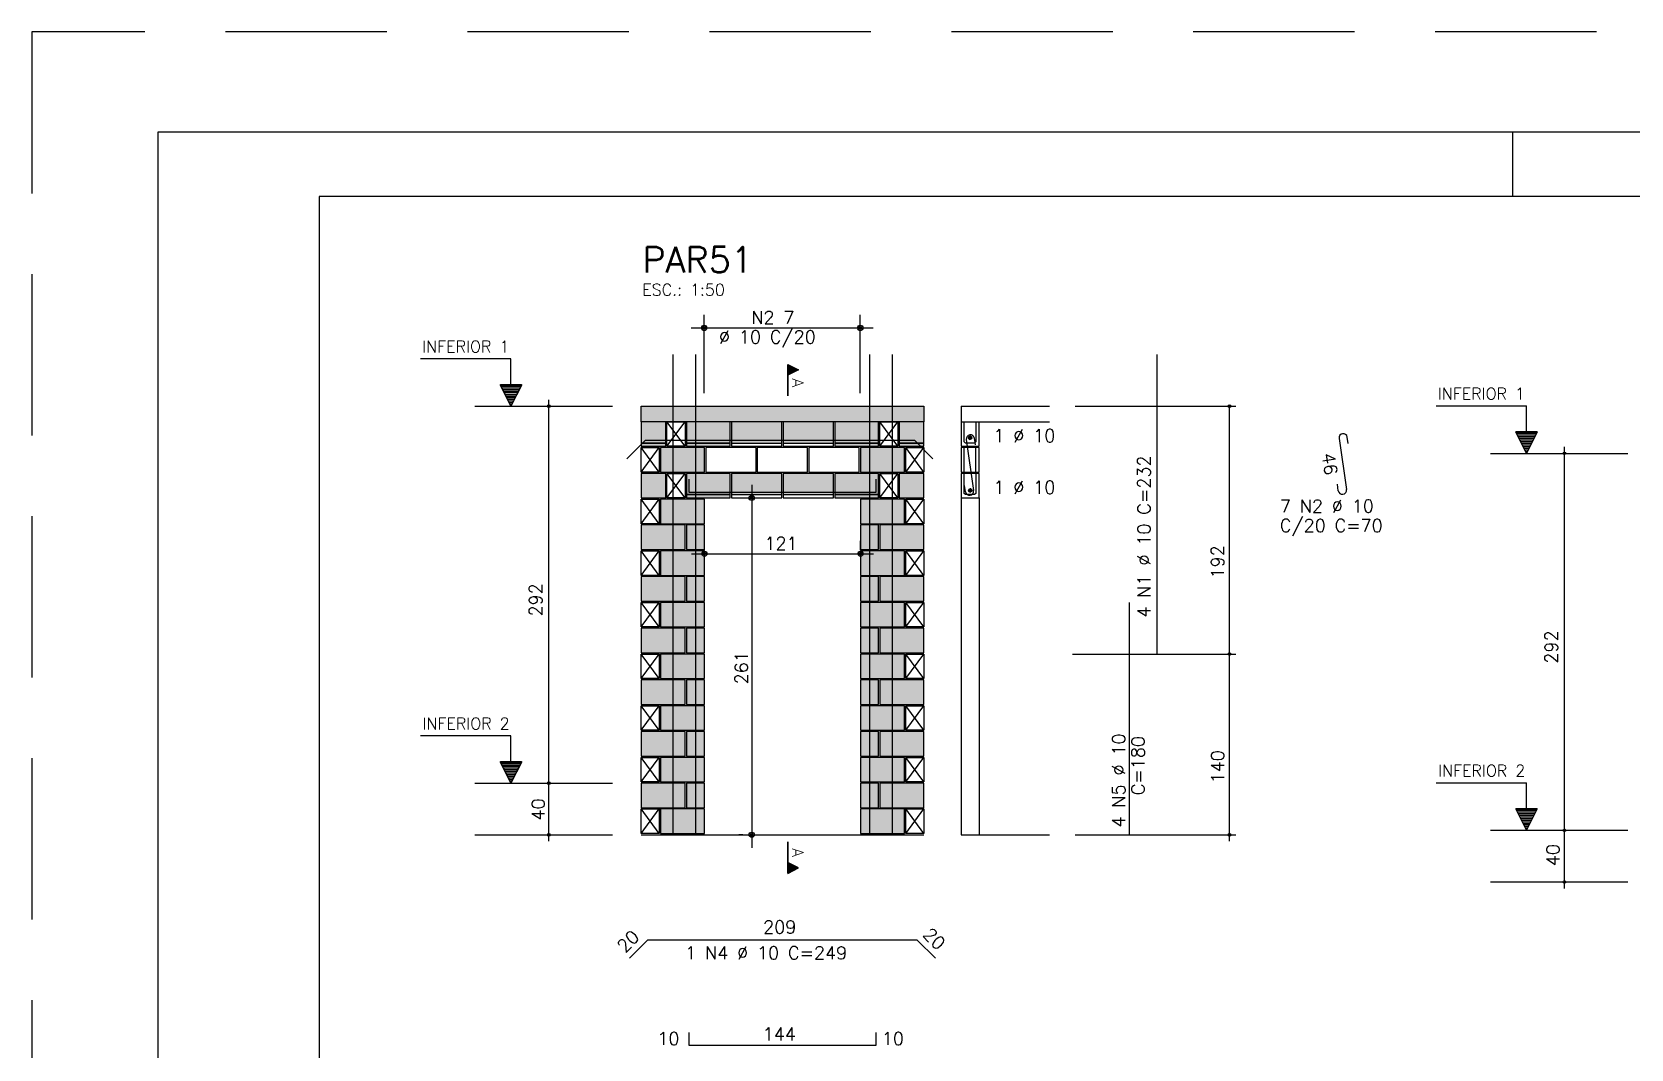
# Model space of a CAD drawing. Extents: x -1.9 to 86, y -1.6 to 60.9.
# Drawn here: x -1.95 to 22.83, y 45.19 to 60.95 of the extents above; entities that cross this region are included whole.
import ezdxf

# ---------------------------------------------------------------- set-up
doc = ezdxf.new("R2010")
doc.units = 0
doc.header["$MEASUREMENT"] = 0
doc.linetypes.add('HIDDEN', pattern=[0.375, 0.25, -0.125])
doc.layers.get('0').update_dxf_attribs({"linetype": 'CONTINUOUS'})
doc.layers.get('Defpoints').update_dxf_attribs({"linetype": 'CONTINUOUS'})
for name, color, linetype in [('ARQ_FOLHA', 7, 'CONTINUOUS'), ('PENA_01', 1, 'CONTINUOUS'), ('PENA_02', 2, 'CONTINUOUS'), ('PENA_03', 3, 'CONTINUOUS'), ('PENA_05', 5, 'CONTINUOUS'), ('PENA_06', 6, 'CONTINUOUS'), ('PENA_09', 254, 'CONTINUOUS'), ('PENA_11', 252, 'CONTINUOUS'), ('PENA_21', 100, 'CONTINUOUS'), ('PENA_23', 50, 'CONTINUOUS'), ('PENA_28', 135, 'CONTINUOUS')]:
    doc.layers.add(name, color=color, linetype=linetype)
doc.styles.get("Standard").update_dxf_attribs({"font": 'ROMANS.SHX'})

# ---------------------------------------------------------------- blocks, each defined once
blk = doc.blocks.new('FOLHA A1 - 841 X 594')
at = {"layer": 'ARQ_FOLHA', "color": 1}
blk.add_line((-631, 584), (-631, 594), dxfattribs=at)
for points in [[(-841, 0), (0, 0), (0, 594), (-841, 594)], [(-816, 10), (-10, 10), (-10, 584), (-816, 584)]]:
    blk.add_lwpolyline(points, close=True, dxfattribs=at)
at = {"layer": 'Defpoints', "color": 8, "linetype": 'HIDDEN', "ltscale": 100}
blk.add_lwpolyline([(-860.5, 609.5), (-860.5, -15.5), (19.5, -15.5), (19.5, 609.5)], close=True, dxfattribs=at)
blk = doc.blocks.new('*U24')
blk.add_blockref('FOLHA A1 - 841 X 594', (0, 0))

msp = doc.modelspace()

# ---------------------------------------------------------------- linework, layer by layer
at = {"layer": 'PENA_01', "linetype": 'Continuous'}
for p, q in [((8.468, 55.352), (8.468, 56.566)), ((10.888, 55.352), (10.888, 56.566)), ((8.268, 56.366), (11.088, 56.366)), ((4.914, 55.152), (7.045, 55.152)), ((7.492, 54.582), (7.872, 54.582)), ((8.192, 54.582), (8.872, 54.582)), ((8.892, 54.582), (9.672, 54.582)), ((9.692, 54.582), (10.472, 54.582)), ((10.492, 54.582), (11.172, 54.582)), ((11.492, 54.582), (11.872, 54.582)), ((20.655, 54.422), (22.786, 54.422)), ((8.192, 53.782), (8.872, 53.782)), ((8.892, 53.782), (9.672, 53.782)), ((9.205, 53.932), (9.205, 48.312)), ((9.692, 53.782), (10.472, 53.782)), ((10.492, 53.782), (11.172, 53.782)), ((9.092, 53.732), (9.405, 53.732)), ((8.472, 52.922), (8.472, 53.067)), ((10.892, 52.922), (10.892, 53.067)), ((8.272, 52.867), (11.092, 52.867)), ((4.914, 49.312), (7.045, 49.312)), ((20.655, 48.582), (22.786, 48.582)), ((4.914, 48.512), (7.045, 48.512)), ((9.066, 48.512), (9.005, 48.512)), ((20.655, 47.782), (22.786, 47.782))]:
    msp.add_line(p, q, dxfattribs=at)
at = {"layer": 'PENA_02', "linetype": 'Continuous'}
for p, q in [((7.892, 54.532), (7.892, 54.912)), ((7.892, 54.912), (8.172, 54.912)), ((8.172, 54.912), (8.172, 54.532)), ((11.192, 54.532), (11.192, 54.912)), ((11.192, 54.912), (11.472, 54.912)), ((11.472, 54.912), (11.472, 54.532)), ((8.172, 54.532), (7.892, 54.532)), ((11.472, 54.532), (11.192, 54.532)), ((7.492, 54.132), (7.492, 54.512)), ((7.492, 54.512), (7.772, 54.512)), ((7.772, 54.512), (7.772, 54.132)), ((11.592, 54.132), (11.592, 54.512)), ((11.592, 54.512), (11.872, 54.512)), ((11.872, 54.512), (11.872, 54.132)), ((7.772, 54.132), (7.492, 54.132)), ((7.892, 53.732), (7.892, 54.112)), ((7.892, 54.112), (8.172, 54.112)), ((8.172, 54.112), (8.172, 53.732)), ((11.192, 53.732), (11.192, 54.112)), ((11.192, 54.112), (11.472, 54.112)), ((11.472, 54.112), (11.472, 53.732)), ((11.872, 54.132), (11.592, 54.132)), ((7.492, 53.332), (7.492, 53.712)), ((7.492, 53.712), (7.772, 53.712)), ((7.772, 53.712), (7.772, 53.332)), ((8.172, 53.732), (7.892, 53.732)), ((11.472, 53.732), (11.192, 53.732)), ((11.592, 53.332), (11.592, 53.712)), ((11.592, 53.712), (11.872, 53.712)), ((11.872, 53.712), (11.872, 53.332)), ((7.772, 53.332), (7.492, 53.332)), ((11.872, 53.332), (11.592, 53.332)), ((7.492, 52.532), (7.492, 52.912)), ((7.492, 52.912), (7.772, 52.912)), ((7.772, 52.912), (7.772, 52.532)), ((11.592, 52.532), (11.592, 52.912)), ((11.592, 52.912), (11.872, 52.912)), ((11.872, 52.912), (11.872, 52.532)), ((7.772, 52.532), (7.492, 52.532)), ((11.872, 52.532), (11.592, 52.532)), ((7.492, 51.732), (7.492, 52.112)), ((7.492, 52.112), (7.772, 52.112)), ((7.772, 52.112), (7.772, 51.732)), ((11.592, 51.732), (11.592, 52.112)), ((11.592, 52.112), (11.872, 52.112)), ((11.872, 52.112), (11.872, 51.732)), ((7.772, 51.732), (7.492, 51.732)), ((11.872, 51.732), (11.592, 51.732)), ((7.492, 50.932), (7.492, 51.312)), ((7.492, 51.312), (7.772, 51.312)), ((7.772, 51.312), (7.772, 50.932)), ((11.592, 50.932), (11.592, 51.312)), ((11.592, 51.312), (11.872, 51.312)), ((11.872, 51.312), (11.872, 50.932)), ((7.772, 50.932), (7.492, 50.932)), ((11.872, 50.932), (11.592, 50.932)), ((7.492, 50.132), (7.492, 50.512)), ((7.492, 50.512), (7.772, 50.512)), ((7.772, 50.512), (7.772, 50.132)), ((11.592, 50.132), (11.592, 50.512)), ((11.592, 50.512), (11.872, 50.512)), ((11.872, 50.512), (11.872, 50.132)), ((7.772, 50.132), (7.492, 50.132)), ((11.872, 50.132), (11.592, 50.132)), ((7.492, 49.332), (7.492, 49.712)), ((7.492, 49.712), (7.772, 49.712)), ((7.772, 49.712), (7.772, 49.332)), ((11.592, 49.332), (11.592, 49.712)), ((11.592, 49.712), (11.872, 49.712)), ((11.872, 49.712), (11.872, 49.332)), ((7.772, 49.332), (7.492, 49.332)), ((11.872, 49.332), (11.592, 49.332)), ((7.492, 48.532), (7.492, 48.912)), ((7.492, 48.912), (7.772, 48.912)), ((7.772, 48.912), (7.772, 48.532)), ((11.592, 48.532), (11.592, 48.912)), ((11.592, 48.912), (11.872, 48.912)), ((11.872, 48.912), (11.872, 48.532)), ((7.772, 48.532), (7.492, 48.532)), ((7.492, 48.512), (11.872, 48.512)), ((11.872, 48.532), (11.592, 48.532))]:
    msp.add_line(p, q, dxfattribs=at)
for points in [[(7.492, 54.912), (7.492, 55.152), (11.872, 55.152), (11.872, 54.912), (7.492, 54.912)], [(7.492, 54.532), (7.872, 54.532), (7.872, 54.912), (7.492, 54.912), (7.492, 54.532)], [(8.192, 54.532), (8.872, 54.532), (8.872, 54.912), (8.192, 54.912), (8.192, 54.532)], [(8.892, 54.532), (9.672, 54.532), (9.672, 54.912), (8.892, 54.912), (8.892, 54.532)], [(9.692, 54.532), (10.472, 54.532), (10.472, 54.912), (9.692, 54.912), (9.692, 54.532)], [(10.492, 54.532), (11.172, 54.532), (11.172, 54.912), (10.492, 54.912), (10.492, 54.532)], [(11.492, 54.532), (11.872, 54.532), (11.872, 54.912), (11.492, 54.912), (11.492, 54.532)], [(7.792, 54.132), (8.472, 54.132), (8.472, 54.512), (7.792, 54.512), (7.792, 54.132)], [(8.492, 54.132), (9.272, 54.132), (9.272, 54.512), (8.492, 54.512), (8.492, 54.132)], [(9.292, 54.132), (10.072, 54.132), (10.072, 54.512), (9.292, 54.512), (9.292, 54.132)], [(9.292, 54.132), (10.072, 54.132), (10.072, 54.512), (9.292, 54.512), (9.292, 54.132)], [(10.092, 54.132), (10.872, 54.132), (10.872, 54.512), (10.092, 54.512), (10.092, 54.132)], [(10.892, 54.132), (11.572, 54.132), (11.572, 54.512), (10.892, 54.512), (10.892, 54.132)], [(7.492, 53.732), (7.872, 53.732), (7.872, 54.112), (7.492, 54.112), (7.492, 53.732)], [(8.192, 53.732), (8.872, 53.732), (8.872, 54.112), (8.192, 54.112), (8.192, 53.732)], [(8.892, 53.732), (9.672, 53.732), (9.672, 54.112), (8.892, 54.112), (8.892, 53.732)], [(9.692, 53.732), (10.472, 53.732), (10.472, 54.112), (9.692, 54.112), (9.692, 53.732)], [(10.492, 53.732), (11.172, 53.732), (11.172, 54.112), (10.492, 54.112), (10.492, 53.732)], [(11.492, 53.732), (11.872, 53.732), (11.872, 54.112), (11.492, 54.112), (11.492, 53.732)], [(7.792, 53.332), (8.472, 53.332), (8.472, 53.712), (7.792, 53.712), (7.792, 53.332)], [(10.892, 53.332), (11.572, 53.332), (11.572, 53.712), (10.892, 53.712), (10.892, 53.332)], [(7.492, 52.932), (8.172, 52.932), (8.172, 53.312), (7.492, 53.312), (7.492, 52.932)], [(8.192, 52.932), (8.472, 52.932), (8.472, 53.312), (8.192, 53.312), (8.192, 52.932)], [(10.892, 52.932), (11.172, 52.932), (11.172, 53.312), (10.892, 53.312), (10.892, 52.932)], [(11.192, 52.932), (11.872, 52.932), (11.872, 53.312), (11.192, 53.312), (11.192, 52.932)], [(7.792, 52.532), (8.472, 52.532), (8.472, 52.912), (7.792, 52.912), (7.792, 52.532)], [(10.892, 52.532), (11.572, 52.532), (11.572, 52.912), (10.892, 52.912), (10.892, 52.532)], [(7.492, 52.132), (8.172, 52.132), (8.172, 52.512), (7.492, 52.512), (7.492, 52.132)], [(8.192, 52.132), (8.472, 52.132), (8.472, 52.512), (8.192, 52.512), (8.192, 52.132)], [(10.892, 52.132), (11.172, 52.132), (11.172, 52.512), (10.892, 52.512), (10.892, 52.132)], [(11.192, 52.132), (11.872, 52.132), (11.872, 52.512), (11.192, 52.512), (11.192, 52.132)], [(7.792, 51.732), (8.472, 51.732), (8.472, 52.112), (7.792, 52.112), (7.792, 51.732)], [(10.892, 51.732), (11.572, 51.732), (11.572, 52.112), (10.892, 52.112), (10.892, 51.732)], [(7.492, 51.332), (8.172, 51.332), (8.172, 51.712), (7.492, 51.712), (7.492, 51.332)], [(8.192, 51.332), (8.472, 51.332), (8.472, 51.712), (8.192, 51.712), (8.192, 51.332)], [(10.892, 51.332), (11.172, 51.332), (11.172, 51.712), (10.892, 51.712), (10.892, 51.332)], [(11.192, 51.332), (11.872, 51.332), (11.872, 51.712), (11.192, 51.712), (11.192, 51.332)], [(7.792, 50.932), (8.472, 50.932), (8.472, 51.312), (7.792, 51.312), (7.792, 50.932)], [(10.892, 50.932), (11.572, 50.932), (11.572, 51.312), (10.892, 51.312), (10.892, 50.932)], [(7.492, 50.532), (8.172, 50.532), (8.172, 50.912), (7.492, 50.912), (7.492, 50.532)], [(8.192, 50.532), (8.472, 50.532), (8.472, 50.912), (8.192, 50.912), (8.192, 50.532)], [(10.892, 50.532), (11.172, 50.532), (11.172, 50.912), (10.892, 50.912), (10.892, 50.532)], [(11.192, 50.532), (11.872, 50.532), (11.872, 50.912), (11.192, 50.912), (11.192, 50.532)], [(7.792, 50.132), (8.472, 50.132), (8.472, 50.512), (7.792, 50.512), (7.792, 50.132)], [(10.892, 50.132), (11.572, 50.132), (11.572, 50.512), (10.892, 50.512), (10.892, 50.132)], [(7.492, 49.732), (8.172, 49.732), (8.172, 50.112), (7.492, 50.112), (7.492, 49.732)], [(8.192, 49.732), (8.472, 49.732), (8.472, 50.112), (8.192, 50.112), (8.192, 49.732)], [(10.892, 49.732), (11.172, 49.732), (11.172, 50.112), (10.892, 50.112), (10.892, 49.732)], [(11.192, 49.732), (11.872, 49.732), (11.872, 50.112), (11.192, 50.112), (11.192, 49.732)], [(7.792, 49.332), (8.472, 49.332), (8.472, 49.712), (7.792, 49.712), (7.792, 49.332)], [(10.892, 49.332), (11.572, 49.332), (11.572, 49.712), (10.892, 49.712), (10.892, 49.332)], [(7.492, 48.932), (8.172, 48.932), (8.172, 49.312), (7.492, 49.312), (7.492, 48.932)], [(8.192, 48.932), (8.472, 48.932), (8.472, 49.312), (8.192, 49.312), (8.192, 48.932)], [(10.892, 48.932), (11.172, 48.932), (11.172, 49.312), (10.892, 49.312), (10.892, 48.932)], [(11.192, 48.932), (11.872, 48.932), (11.872, 49.312), (11.192, 49.312), (11.192, 48.932)], [(7.792, 48.532), (8.472, 48.532), (8.472, 48.912), (7.792, 48.912), (7.792, 48.532)], [(10.892, 48.532), (11.572, 48.532), (11.572, 48.912), (10.892, 48.912), (10.892, 48.532)]]:
    msp.add_lwpolyline(points, dxfattribs=at)
for centre, radius in [((8.468, 56.366), 0.0416), ((8.468, 56.366), 0.0208), ((10.888, 56.366), 0.0416), ((10.888, 56.366), 0.0208), ((6.06, 55.152), 0.02), ((6.06, 55.152), 0.01), ((16.61, 55.152), 0.02), ((16.61, 55.152), 0.01), ((21.801, 54.422), 0.02), ((21.801, 54.422), 0.01), ((9.205, 53.732), 0.04), ((9.205, 53.732), 0.02), ((8.472, 52.867), 0.04), ((8.472, 52.867), 0.02), ((10.892, 52.867), 0.04), ((10.892, 52.867), 0.02), ((16.61, 51.312), 0.02), ((16.61, 51.312), 0.01), ((6.06, 49.312), 0.02), ((6.06, 49.312), 0.01), ((21.801, 48.582), 0.02), ((21.801, 48.582), 0.01), ((6.06, 48.512), 0.02), ((6.06, 48.512), 0.01), ((9.205, 48.512), 0.04), ((9.205, 48.512), 0.02), ((16.61, 48.512), 0.02), ((16.61, 48.512), 0.01), ((21.801, 47.782), 0.02), ((21.801, 47.782), 0.01)]:
    msp.add_circle(centre, radius, dxfattribs=at)
at = {"layer": 'PENA_03', "linetype": 'Continuous'}
for p, q in [((5.473, 55.884), (4.073, 55.884)), ((5.473, 55.484), (5.473, 55.884)), ((5.474, 55.484), (5.474, 55.886)), ((9.763, 55.314), (9.763, 55.8)), ((9.763, 55.8), (9.928, 55.717)), ((9.763, 55.799), (9.763, 55.635)), ((9.763, 55.799), (9.927, 55.717)), ((9.775, 55.794), (9.775, 55.64)), ((9.788, 55.787), (9.788, 55.647)), ((9.801, 55.781), (9.801, 55.653)), ((9.814, 55.774), (9.814, 55.66)), ((9.826, 55.768), (9.826, 55.666)), ((9.927, 55.717), (9.763, 55.635)), ((9.928, 55.717), (9.763, 55.634)), ((9.763, 55.634), (9.763, 55.314)), ((9.839, 55.762), (9.839, 55.672)), ((9.852, 55.755), (9.852, 55.679)), ((9.865, 55.749), (9.865, 55.685)), ((9.877, 55.743), (9.877, 55.692)), ((9.89, 55.736), (9.89, 55.698)), ((9.903, 55.73), (9.903, 55.704)), ((9.916, 55.723), (9.916, 55.711)), ((5.474, 55.152), (5.308, 55.484)), ((5.308, 55.484), (5.473, 55.484)), ((5.474, 55.155), (5.31, 55.483)), ((5.637, 55.483), (5.31, 55.483)), ((5.627, 55.459), (5.321, 55.459)), ((5.614, 55.433), (5.333, 55.433)), ((5.601, 55.408), (5.346, 55.408)), ((5.589, 55.382), (5.359, 55.382)), ((5.576, 55.357), (5.372, 55.357)), ((5.563, 55.331), (5.384, 55.331)), ((5.55, 55.305), (5.397, 55.305)), ((5.538, 55.28), (5.41, 55.28)), ((5.64, 55.484), (5.474, 55.152)), ((5.474, 55.484), (5.64, 55.484)), ((5.637, 55.483), (5.474, 55.155)), ((5.525, 55.254), (5.423, 55.254)), ((5.512, 55.229), (5.435, 55.229)), ((5.499, 55.203), (5.448, 55.203)), ((5.486, 55.178), (5.461, 55.178)), ((6.06, 48.412), (6.06, 55.252)), ((8.468, 55.152), (8.468, 55.152)), ((10.888, 55.152), (10.888, 55.152)), ((12.45, 55.152), (12.45, 54.532)), ((12.45, 55.152), (13.821, 55.152)), ((14.221, 55.152), (16.71, 55.152)), ((16.61, 48.412), (16.61, 55.152)), ((21.214, 55.154), (19.814, 55.154)), ((21.214, 54.754), (21.214, 55.154)), ((21.216, 54.754), (21.216, 55.156)), ((8.172, 54.532), (7.892, 54.912)), ((7.892, 54.532), (8.172, 54.912)), ((11.472, 54.532), (11.192, 54.912)), ((11.192, 54.532), (11.472, 54.912)), ((12.45, 54.912), (13.821, 54.912)), ((21.215, 54.422), (21.049, 54.754)), ((21.049, 54.754), (21.214, 54.754)), ((21.215, 54.425), (21.051, 54.753)), ((21.378, 54.753), (21.051, 54.753)), ((21.368, 54.729), (21.062, 54.729)), ((21.355, 54.703), (21.074, 54.703)), ((21.342, 54.678), (21.087, 54.678)), ((21.33, 54.652), (21.1, 54.652)), ((21.317, 54.627), (21.113, 54.627)), ((21.304, 54.601), (21.125, 54.601)), ((21.291, 54.575), (21.138, 54.575)), ((21.279, 54.55), (21.151, 54.55)), ((21.266, 54.524), (21.164, 54.524)), ((21.381, 54.754), (21.215, 54.422)), ((21.378, 54.753), (21.215, 54.425)), ((21.216, 54.754), (21.381, 54.754)), ((7.772, 54.132), (7.492, 54.512)), ((7.492, 54.132), (7.772, 54.512)), ((11.872, 54.132), (11.592, 54.512)), ((11.592, 54.132), (11.872, 54.512)), ((12.5, 54.132), (12.5, 54.512)), ((12.68, 54.132), (12.68, 54.512)), ((21.253, 54.499), (21.177, 54.499)), ((21.24, 54.473), (21.189, 54.473)), ((21.228, 54.448), (21.202, 54.448)), ((21.801, 47.682), (21.801, 54.522)), ((8.172, 53.732), (7.892, 54.112)), ((7.892, 53.732), (8.172, 54.112)), ((11.472, 53.732), (11.192, 54.112)), ((11.192, 53.732), (11.472, 54.112)), ((7.772, 53.332), (7.492, 53.712)), ((7.492, 53.332), (7.772, 53.712)), ((8.892, 53.732), (8.892, 53.732)), ((11.872, 53.332), (11.592, 53.712)), ((11.592, 53.332), (11.872, 53.712)), ((12.45, 53.732), (12.45, 48.512)), ((12.73, 53.732), (12.73, 48.512)), ((7.772, 52.532), (7.492, 52.912)), ((7.492, 52.532), (7.772, 52.912)), ((11.872, 52.532), (11.592, 52.912)), ((11.592, 52.532), (11.872, 52.912)), ((8.472, 52.722), (8.472, 52.722)), ((10.892, 52.722), (10.892, 52.722)), ((7.772, 51.732), (7.492, 52.112)), ((7.492, 51.732), (7.772, 52.112)), ((11.872, 51.732), (11.592, 52.112)), ((11.592, 51.732), (11.872, 52.112)), ((7.772, 50.932), (7.492, 51.312)), ((7.492, 50.932), (7.772, 51.312)), ((11.872, 50.932), (11.592, 51.312)), ((11.592, 50.932), (11.872, 51.312)), ((14.179, 51.312), (16.71, 51.312)), ((7.772, 50.132), (7.492, 50.512)), ((7.492, 50.132), (7.772, 50.512)), ((11.872, 50.132), (11.592, 50.512)), ((11.592, 50.132), (11.872, 50.512)), ((5.473, 50.044), (4.073, 50.044)), ((5.473, 49.644), (5.473, 50.044)), ((5.474, 49.644), (5.474, 50.046)), ((5.474, 49.312), (5.308, 49.644)), ((5.308, 49.644), (5.473, 49.644)), ((5.474, 49.315), (5.31, 49.643)), ((5.637, 49.643), (5.31, 49.643)), ((5.627, 49.619), (5.321, 49.619)), ((5.614, 49.593), (5.333, 49.593)), ((5.601, 49.568), (5.346, 49.568)), ((5.64, 49.644), (5.474, 49.312)), ((5.474, 49.644), (5.64, 49.644)), ((5.637, 49.643), (5.474, 49.315)), ((7.772, 49.332), (7.492, 49.712)), ((7.492, 49.332), (7.772, 49.712)), ((11.872, 49.332), (11.592, 49.712)), ((11.592, 49.332), (11.872, 49.712)), ((5.589, 49.542), (5.359, 49.542)), ((5.576, 49.517), (5.372, 49.517)), ((5.563, 49.491), (5.384, 49.491)), ((5.55, 49.465), (5.397, 49.465)), ((5.538, 49.44), (5.41, 49.44)), ((5.525, 49.414), (5.423, 49.414)), ((5.512, 49.389), (5.435, 49.389)), ((5.499, 49.363), (5.448, 49.363)), ((5.486, 49.338), (5.461, 49.338)), ((21.214, 49.314), (19.814, 49.314)), ((21.214, 48.914), (21.214, 49.314)), ((21.216, 48.914), (21.216, 49.316)), ((7.772, 48.532), (7.492, 48.912)), ((7.492, 48.532), (7.772, 48.912)), ((11.872, 48.532), (11.592, 48.912)), ((11.592, 48.532), (11.872, 48.912)), ((21.215, 48.582), (21.049, 48.914)), ((21.049, 48.914), (21.214, 48.914)), ((21.215, 48.585), (21.051, 48.913)), ((21.378, 48.913), (21.051, 48.913)), ((21.368, 48.889), (21.062, 48.889)), ((21.355, 48.863), (21.074, 48.863)), ((21.342, 48.838), (21.087, 48.838)), ((21.381, 48.914), (21.215, 48.582)), ((21.378, 48.913), (21.215, 48.585)), ((21.216, 48.914), (21.381, 48.914)), ((21.33, 48.812), (21.1, 48.812)), ((21.317, 48.787), (21.113, 48.787)), ((21.304, 48.761), (21.125, 48.761)), ((21.291, 48.735), (21.138, 48.735)), ((21.279, 48.71), (21.151, 48.71)), ((21.266, 48.684), (21.164, 48.684)), ((21.253, 48.659), (21.177, 48.659)), ((21.24, 48.633), (21.189, 48.633)), ((21.228, 48.608), (21.202, 48.608)), ((9.266, 48.512), (9.266, 48.512)), ((9.763, 48.401), (9.763, 47.915)), ((9.763, 48.081), (9.763, 48.401)), ((12.45, 48.512), (13.821, 48.512)), ((14.221, 48.512), (16.71, 48.512)), ((9.928, 47.998), (9.763, 48.081)), ((9.763, 47.916), (9.763, 48.08)), ((9.927, 47.998), (9.763, 48.08)), ((9.763, 47.915), (9.928, 47.998)), ((9.763, 47.916), (9.927, 47.998)), ((9.775, 47.921), (9.775, 48.075)), ((9.788, 47.928), (9.788, 48.068)), ((9.801, 47.934), (9.801, 48.062)), ((9.814, 47.941), (9.814, 48.055)), ((9.826, 47.947), (9.826, 48.049)), ((9.839, 47.953), (9.839, 48.043)), ((9.852, 47.96), (9.852, 48.036)), ((9.865, 47.966), (9.865, 48.03)), ((9.877, 47.973), (9.877, 48.024)), ((9.89, 47.979), (9.89, 48.017)), ((9.903, 47.985), (9.903, 48.011)), ((9.916, 47.992), (9.916, 48.004))]:
    msp.add_line(p, q, dxfattribs=at)
for points in [[(12.45, 54.532), (12.73, 54.532), (12.73, 54.912)], [(12.68, 54.912), (12.68, 54.602), (12.66, 54.582), (12.52, 54.582), (12.5, 54.602), (12.5, 54.912)], [(12.615, 54.663), (12.613, 54.673), (12.607, 54.682), (12.598, 54.687), (12.587, 54.688), (12.577, 54.685), (12.57, 54.678), (12.566, 54.669), (12.566, 54.658), (12.57, 54.649), (12.577, 54.642), (12.587, 54.638), (12.598, 54.64), (12.607, 54.645), (12.613, 54.653), (12.615, 54.663)], [(12.45, 54.132), (12.73, 54.132), (12.73, 54.512), (12.45, 54.512), (12.45, 54.132)], [(12.45, 53.732), (12.73, 53.732), (12.73, 54.112), (12.45, 54.112), (12.45, 53.732)], [(12.68, 54.112), (12.68, 53.802), (12.66, 53.782), (12.52, 53.782), (12.5, 53.802), (12.5, 54.112)], [(12.617, 53.847), (12.615, 53.857), (12.609, 53.866), (12.6, 53.871), (12.589, 53.872), (12.58, 53.869), (12.572, 53.862), (12.568, 53.853), (12.568, 53.842), (12.572, 53.833), (12.58, 53.826), (12.589, 53.822), (12.6, 53.824), (12.609, 53.829), (12.615, 53.837), (12.617, 53.847)]]:
    msp.add_lwpolyline(points, dxfattribs=at)
for centre in [(12.59, 54.663), (12.592, 53.847)]:
    msp.add_circle(centre, 0.025, dxfattribs=at)
for points in [[(12.615, 54.663), (12.577, 54.685), (12.566, 54.672)], [(12.615, 54.663), (12.57, 54.678), (12.566, 54.669)], [(12.615, 54.663), (12.566, 54.672), (12.566, 54.655)], [(12.615, 54.663), (12.566, 54.669), (12.566, 54.658)], [(12.615, 54.663), (12.566, 54.655), (12.577, 54.642)], [(12.615, 54.663), (12.566, 54.658), (12.57, 54.649)], [(12.615, 54.663), (12.577, 54.685), (12.57, 54.678)], [(12.615, 54.663), (12.57, 54.649), (12.577, 54.642)], [(12.615, 54.663), (12.594, 54.688), (12.577, 54.685)], [(12.615, 54.663), (12.587, 54.688), (12.577, 54.685)], [(12.615, 54.663), (12.577, 54.642), (12.594, 54.639)], [(12.615, 54.663), (12.577, 54.642), (12.587, 54.638)], [(12.615, 54.663), (12.598, 54.687), (12.587, 54.688)], [(12.615, 54.663), (12.587, 54.638), (12.598, 54.64)], [(12.615, 54.663), (12.609, 54.679), (12.594, 54.688)], [(12.615, 54.663), (12.594, 54.639), (12.609, 54.647)], [(12.615, 54.663), (12.607, 54.682), (12.598, 54.687)], [(12.615, 54.663), (12.598, 54.64), (12.607, 54.645)], [(12.615, 54.663), (12.613, 54.673), (12.607, 54.682)], [(12.615, 54.663), (12.607, 54.645), (12.613, 54.653)], [(12.615, 54.663), (12.609, 54.647), (12.615, 54.663)], [(12.615, 54.663), (12.613, 54.653), (12.615, 54.663)], [(12.617, 53.847), (12.572, 53.862), (12.568, 53.853)], [(12.617, 53.847), (12.568, 53.853), (12.568, 53.842)], [(12.617, 53.847), (12.568, 53.842), (12.572, 53.833)], [(12.617, 53.847), (12.58, 53.869), (12.569, 53.856)], [(12.617, 53.847), (12.569, 53.856), (12.569, 53.839)], [(12.617, 53.847), (12.569, 53.839), (12.58, 53.826)], [(12.617, 53.847), (12.58, 53.869), (12.572, 53.862)], [(12.617, 53.847), (12.572, 53.833), (12.58, 53.826)], [(12.617, 53.847), (12.596, 53.872), (12.58, 53.869)], [(12.617, 53.847), (12.589, 53.872), (12.58, 53.869)], [(12.617, 53.847), (12.58, 53.826), (12.596, 53.823)], [(12.617, 53.847), (12.58, 53.826), (12.589, 53.822)], [(12.617, 53.847), (12.6, 53.871), (12.589, 53.872)], [(12.617, 53.847), (12.589, 53.822), (12.6, 53.824)], [(12.617, 53.847), (12.611, 53.863), (12.596, 53.872)], [(12.617, 53.847), (12.596, 53.823), (12.611, 53.831)], [(12.617, 53.847), (12.609, 53.866), (12.6, 53.871)], [(12.617, 53.847), (12.6, 53.824), (12.609, 53.829)], [(12.617, 53.847), (12.615, 53.857), (12.609, 53.866)], [(12.617, 53.847), (12.609, 53.829), (12.615, 53.837)], [(12.617, 53.847), (12.611, 53.831), (12.617, 53.847)], [(12.617, 53.847), (12.615, 53.837), (12.617, 53.847)]]:
    msp.add_solid(points, dxfattribs=at)
at = {"layer": 'PENA_05', "linetype": 'Continuous'}
for p, q in [((15.487, 51.312), (15.487, 55.952)), ((7.552, 54.622), (7.27, 54.339)), ((11.732, 54.622), (7.552, 54.622)), ((12.015, 54.339), (11.732, 54.622)), ((12.531, 54.636), (12.645, 53.844)), ((12.672, 54.556), (12.658, 54.655)), ((18.309, 54.654), (18.423, 53.861)), ((18.45, 54.573), (18.435, 54.672)), ((8.232, 54.022), (8.232, 53.822)), ((8.232, 53.822), (11.132, 53.822)), ((11.132, 53.822), (11.132, 54.022)), ((12.519, 53.825), (12.504, 53.924)), ((18.296, 53.843), (18.282, 53.942)), ((15.061, 48.512), (15.061, 52.112)), ((7.592, 46.882), (7.31, 46.599)), ((11.772, 46.882), (7.592, 46.882)), ((12.055, 46.599), (11.772, 46.882)), ((8.232, 45.451), (8.232, 45.251)), ((11.132, 45.251), (11.132, 45.451)), ((8.232, 45.251), (11.132, 45.251))]:
    msp.add_line(p, q, dxfattribs=at)
for points in [[(7.982, 55.952), (7.982, 48.512)], [(8.332, 55.952), (8.332, 48.512)], [(11.032, 55.952), (11.032, 48.512)], [(11.382, 55.952), (11.382, 48.512)]]:
    msp.add_lwpolyline(points, dxfattribs=at)
for centre, start, end in [((12.594, 54.646), 8.2089, 188.2089), ((18.372, 54.663), 8.2089, 188.2089), ((12.582, 53.835), 188.2089, 8.2089), ((18.36, 53.852), 188.2089, 8.2089)]:
    msp.add_arc(centre, 0.064, start, end, dxfattribs=at)
at = {"layer": 'PENA_09', "linetype": 'Continuous'}
for points in [[(7.492, 54.582), (7.872, 54.582), (7.872, 54.912), (7.492, 54.912), (7.492, 54.582)], [(8.192, 54.582), (8.872, 54.582), (8.872, 54.912), (8.192, 54.912), (8.192, 54.582)], [(8.892, 54.582), (9.672, 54.582), (9.672, 54.912), (8.892, 54.912), (8.892, 54.582)], [(9.692, 54.582), (10.472, 54.582), (10.472, 54.912), (9.692, 54.912), (9.692, 54.582)], [(10.492, 54.582), (11.172, 54.582), (11.172, 54.912), (10.492, 54.912), (10.492, 54.582)], [(11.492, 54.582), (11.872, 54.582), (11.872, 54.912), (11.492, 54.912), (11.492, 54.582)], [(8.192, 53.782), (8.872, 53.782), (8.872, 54.112), (8.192, 54.112), (8.192, 53.782)], [(8.892, 53.782), (9.672, 53.782), (9.672, 54.112), (8.892, 54.112), (8.892, 53.782)], [(9.692, 53.782), (10.472, 53.782), (10.472, 54.112), (9.692, 54.112), (9.692, 53.782)], [(10.492, 53.782), (11.172, 53.782), (11.172, 54.112), (10.492, 54.112), (10.492, 53.782)]]:
    msp.add_lwpolyline(points, dxfattribs=at)
for points in [[(7.492, 54.582), (7.872, 54.582), (7.872, 54.912)], [(7.492, 54.582), (7.872, 54.912), (7.492, 54.912)], [(7.492, 54.582), (7.492, 54.912), (7.492, 54.582)], [(8.192, 54.582), (8.872, 54.582), (8.872, 54.912)], [(8.192, 54.582), (8.872, 54.912), (8.192, 54.912)], [(8.192, 54.582), (8.192, 54.912), (8.192, 54.582)], [(8.892, 54.582), (9.672, 54.582), (9.672, 54.912)], [(8.892, 54.582), (9.672, 54.912), (8.892, 54.912)], [(8.892, 54.582), (8.892, 54.912), (8.892, 54.582)], [(9.692, 54.582), (10.472, 54.582), (10.472, 54.912)], [(9.692, 54.582), (10.472, 54.912), (9.692, 54.912)], [(9.692, 54.582), (9.692, 54.912), (9.692, 54.582)], [(10.492, 54.582), (11.172, 54.582), (11.172, 54.912)], [(10.492, 54.582), (11.172, 54.912), (10.492, 54.912)], [(10.492, 54.582), (10.492, 54.912), (10.492, 54.582)], [(11.492, 54.582), (11.872, 54.582), (11.872, 54.912)], [(11.492, 54.582), (11.872, 54.912), (11.492, 54.912)], [(11.492, 54.582), (11.492, 54.912), (11.492, 54.582)], [(8.192, 53.782), (8.872, 53.782), (8.872, 54.112)], [(8.192, 53.782), (8.872, 54.112), (8.192, 54.112)], [(8.192, 53.782), (8.192, 54.112), (8.192, 53.782)], [(8.892, 53.782), (9.672, 53.782), (9.672, 54.112)], [(8.892, 53.782), (9.672, 54.112), (8.892, 54.112)], [(8.892, 53.782), (8.892, 54.112), (8.892, 53.782)], [(9.692, 53.782), (10.472, 53.782), (10.472, 54.112)], [(9.692, 53.782), (10.472, 54.112), (9.692, 54.112)], [(9.692, 53.782), (9.692, 54.112), (9.692, 53.782)], [(10.492, 53.782), (11.172, 53.782), (11.172, 54.112)], [(10.492, 53.782), (11.172, 54.112), (10.492, 54.112)], [(10.492, 53.782), (10.492, 54.112), (10.492, 53.782)]]:
    msp.add_solid(points, dxfattribs=at)
at = {"layer": 'PENA_11', "linetype": 'Continuous'}
for points in [[(7.492, 54.912), (7.492, 55.152), (11.872, 55.152)], [(7.492, 54.912), (11.872, 55.152), (11.872, 54.912)], [(7.492, 54.912), (11.872, 54.912), (7.492, 54.912)]]:
    msp.add_solid(points, dxfattribs=at)
at = {"layer": 'PENA_21', "linetype": 'Continuous'}
for points in [[(8.192, 54.532), (8.872, 54.532), (8.872, 54.582), (8.192, 54.582), (8.192, 54.532)], [(10.492, 54.532), (11.172, 54.532), (11.172, 54.582), (10.492, 54.582), (10.492, 54.532)], [(7.792, 54.132), (8.472, 54.132), (8.472, 54.512), (7.792, 54.512), (7.792, 54.132)], [(10.892, 54.132), (11.572, 54.132), (11.572, 54.512), (10.892, 54.512), (10.892, 54.132)], [(8.192, 53.732), (8.872, 53.732), (8.872, 53.782), (8.192, 53.782), (8.192, 53.732)], [(10.492, 53.732), (11.172, 53.732), (11.172, 53.782), (10.492, 53.782), (10.492, 53.732)], [(7.792, 53.332), (8.472, 53.332), (8.472, 53.712), (7.792, 53.712), (7.792, 53.332)], [(10.892, 53.332), (11.572, 53.332), (11.572, 53.712), (10.892, 53.712), (10.892, 53.332)], [(7.492, 52.932), (8.172, 52.932), (8.172, 53.312), (7.492, 53.312), (7.492, 52.932)], [(11.192, 52.932), (11.872, 52.932), (11.872, 53.312), (11.192, 53.312), (11.192, 52.932)], [(7.792, 52.532), (8.472, 52.532), (8.472, 52.912), (7.792, 52.912), (7.792, 52.532)], [(10.892, 52.532), (11.572, 52.532), (11.572, 52.912), (10.892, 52.912), (10.892, 52.532)], [(7.492, 52.132), (8.172, 52.132), (8.172, 52.512), (7.492, 52.512), (7.492, 52.132)], [(11.192, 52.132), (11.872, 52.132), (11.872, 52.512), (11.192, 52.512), (11.192, 52.132)], [(7.792, 51.732), (8.472, 51.732), (8.472, 52.112), (7.792, 52.112), (7.792, 51.732)], [(10.892, 51.732), (11.572, 51.732), (11.572, 52.112), (10.892, 52.112), (10.892, 51.732)], [(7.492, 51.332), (8.172, 51.332), (8.172, 51.712), (7.492, 51.712), (7.492, 51.332)], [(11.192, 51.332), (11.872, 51.332), (11.872, 51.712), (11.192, 51.712), (11.192, 51.332)], [(7.792, 50.932), (8.472, 50.932), (8.472, 51.312), (7.792, 51.312), (7.792, 50.932)], [(10.892, 50.932), (11.572, 50.932), (11.572, 51.312), (10.892, 51.312), (10.892, 50.932)], [(7.492, 50.532), (8.172, 50.532), (8.172, 50.912), (7.492, 50.912), (7.492, 50.532)], [(11.192, 50.532), (11.872, 50.532), (11.872, 50.912), (11.192, 50.912), (11.192, 50.532)], [(7.792, 50.132), (8.472, 50.132), (8.472, 50.512), (7.792, 50.512), (7.792, 50.132)], [(10.892, 50.132), (11.572, 50.132), (11.572, 50.512), (10.892, 50.512), (10.892, 50.132)], [(7.492, 49.732), (8.172, 49.732), (8.172, 50.112), (7.492, 50.112), (7.492, 49.732)], [(11.192, 49.732), (11.872, 49.732), (11.872, 50.112), (11.192, 50.112), (11.192, 49.732)], [(7.792, 49.332), (8.472, 49.332), (8.472, 49.712), (7.792, 49.712), (7.792, 49.332)], [(10.892, 49.332), (11.572, 49.332), (11.572, 49.712), (10.892, 49.712), (10.892, 49.332)], [(7.492, 48.932), (8.172, 48.932), (8.172, 49.312), (7.492, 49.312), (7.492, 48.932)], [(11.192, 48.932), (11.872, 48.932), (11.872, 49.312), (11.192, 49.312), (11.192, 48.932)], [(7.792, 48.532), (8.472, 48.532), (8.472, 48.912), (7.792, 48.912), (7.792, 48.532)], [(10.892, 48.532), (11.572, 48.532), (11.572, 48.912), (10.892, 48.912), (10.892, 48.532)]]:
    msp.add_lwpolyline(points, dxfattribs=at)
for points in [[(8.192, 54.532), (8.872, 54.532), (8.872, 54.582)], [(8.192, 54.532), (8.872, 54.582), (8.192, 54.582)], [(8.192, 54.532), (8.192, 54.582), (8.192, 54.532)], [(10.492, 54.532), (11.172, 54.532), (11.172, 54.582)], [(10.492, 54.532), (11.172, 54.582), (10.492, 54.582)], [(10.492, 54.532), (10.492, 54.582), (10.492, 54.532)], [(7.792, 54.132), (8.472, 54.132), (8.472, 54.512)], [(7.792, 54.132), (8.472, 54.512), (7.792, 54.512)], [(7.792, 54.132), (7.792, 54.512), (7.792, 54.132)], [(10.892, 54.132), (11.572, 54.132), (11.572, 54.512)], [(10.892, 54.132), (11.572, 54.512), (10.892, 54.512)], [(10.892, 54.132), (10.892, 54.512), (10.892, 54.132)], [(8.192, 53.732), (8.872, 53.732), (8.872, 53.782)], [(8.192, 53.732), (8.872, 53.782), (8.192, 53.782)], [(8.192, 53.732), (8.192, 53.782), (8.192, 53.732)], [(10.492, 53.732), (11.172, 53.732), (11.172, 53.782)], [(10.492, 53.732), (11.172, 53.782), (10.492, 53.782)], [(10.492, 53.732), (10.492, 53.782), (10.492, 53.732)], [(7.792, 53.332), (8.472, 53.332), (8.472, 53.712)], [(7.792, 53.332), (8.472, 53.712), (7.792, 53.712)], [(7.792, 53.332), (7.792, 53.712), (7.792, 53.332)], [(10.892, 53.332), (11.572, 53.332), (11.572, 53.712)], [(10.892, 53.332), (11.572, 53.712), (10.892, 53.712)], [(10.892, 53.332), (10.892, 53.712), (10.892, 53.332)], [(7.492, 52.932), (8.172, 52.932), (8.172, 53.312)], [(7.492, 52.932), (8.172, 53.312), (7.492, 53.312)], [(7.492, 52.932), (7.492, 53.312), (7.492, 52.932)], [(11.192, 52.932), (11.872, 52.932), (11.872, 53.312)], [(11.192, 52.932), (11.872, 53.312), (11.192, 53.312)], [(11.192, 52.932), (11.192, 53.312), (11.192, 52.932)], [(7.792, 52.532), (8.472, 52.532), (8.472, 52.912)], [(7.792, 52.532), (8.472, 52.912), (7.792, 52.912)], [(7.792, 52.532), (7.792, 52.912), (7.792, 52.532)], [(10.892, 52.532), (11.572, 52.532), (11.572, 52.912)], [(10.892, 52.532), (11.572, 52.912), (10.892, 52.912)], [(10.892, 52.532), (10.892, 52.912), (10.892, 52.532)], [(7.492, 52.132), (8.172, 52.132), (8.172, 52.512)], [(7.492, 52.132), (8.172, 52.512), (7.492, 52.512)], [(7.492, 52.132), (7.492, 52.512), (7.492, 52.132)], [(11.192, 52.132), (11.872, 52.132), (11.872, 52.512)], [(11.192, 52.132), (11.872, 52.512), (11.192, 52.512)], [(11.192, 52.132), (11.192, 52.512), (11.192, 52.132)], [(7.792, 51.732), (8.472, 51.732), (8.472, 52.112)], [(7.792, 51.732), (8.472, 52.112), (7.792, 52.112)], [(7.792, 51.732), (7.792, 52.112), (7.792, 51.732)], [(10.892, 51.732), (11.572, 51.732), (11.572, 52.112)], [(10.892, 51.732), (11.572, 52.112), (10.892, 52.112)], [(10.892, 51.732), (10.892, 52.112), (10.892, 51.732)], [(7.492, 51.332), (8.172, 51.332), (8.172, 51.712)], [(7.492, 51.332), (8.172, 51.712), (7.492, 51.712)], [(7.492, 51.332), (7.492, 51.712), (7.492, 51.332)], [(11.192, 51.332), (11.872, 51.332), (11.872, 51.712)], [(11.192, 51.332), (11.872, 51.712), (11.192, 51.712)], [(11.192, 51.332), (11.192, 51.712), (11.192, 51.332)], [(7.792, 50.932), (8.472, 50.932), (8.472, 51.312)], [(7.792, 50.932), (8.472, 51.312), (7.792, 51.312)], [(7.792, 50.932), (7.792, 51.312), (7.792, 50.932)], [(10.892, 50.932), (11.572, 50.932), (11.572, 51.312)], [(10.892, 50.932), (11.572, 51.312), (10.892, 51.312)], [(10.892, 50.932), (10.892, 51.312), (10.892, 50.932)], [(7.492, 50.532), (8.172, 50.532), (8.172, 50.912)], [(7.492, 50.532), (8.172, 50.912), (7.492, 50.912)], [(7.492, 50.532), (7.492, 50.912), (7.492, 50.532)], [(11.192, 50.532), (11.872, 50.532), (11.872, 50.912)], [(11.192, 50.532), (11.872, 50.912), (11.192, 50.912)], [(11.192, 50.532), (11.192, 50.912), (11.192, 50.532)], [(7.792, 50.132), (8.472, 50.132), (8.472, 50.512)], [(7.792, 50.132), (8.472, 50.512), (7.792, 50.512)], [(7.792, 50.132), (7.792, 50.512), (7.792, 50.132)], [(10.892, 50.132), (11.572, 50.132), (11.572, 50.512)], [(10.892, 50.132), (11.572, 50.512), (10.892, 50.512)], [(10.892, 50.132), (10.892, 50.512), (10.892, 50.132)], [(7.492, 49.732), (8.172, 49.732), (8.172, 50.112)], [(7.492, 49.732), (8.172, 50.112), (7.492, 50.112)], [(7.492, 49.732), (7.492, 50.112), (7.492, 49.732)], [(11.192, 49.732), (11.872, 49.732), (11.872, 50.112)], [(11.192, 49.732), (11.872, 50.112), (11.192, 50.112)], [(11.192, 49.732), (11.192, 50.112), (11.192, 49.732)], [(7.792, 49.332), (8.472, 49.332), (8.472, 49.712)], [(7.792, 49.332), (8.472, 49.712), (7.792, 49.712)], [(7.792, 49.332), (7.792, 49.712), (7.792, 49.332)], [(10.892, 49.332), (11.572, 49.332), (11.572, 49.712)], [(10.892, 49.332), (11.572, 49.712), (10.892, 49.712)], [(10.892, 49.332), (10.892, 49.712), (10.892, 49.332)], [(7.492, 48.932), (8.172, 48.932), (8.172, 49.312)], [(7.492, 48.932), (8.172, 49.312), (7.492, 49.312)], [(7.492, 48.932), (7.492, 49.312), (7.492, 48.932)], [(11.192, 48.932), (11.872, 48.932), (11.872, 49.312)], [(11.192, 48.932), (11.872, 49.312), (11.192, 49.312)], [(11.192, 48.932), (11.192, 49.312), (11.192, 48.932)], [(7.792, 48.532), (8.472, 48.532), (8.472, 48.912)], [(7.792, 48.532), (8.472, 48.912), (7.792, 48.912)], [(7.792, 48.532), (7.792, 48.912), (7.792, 48.532)], [(10.892, 48.532), (11.572, 48.532), (11.572, 48.912)], [(10.892, 48.532), (11.572, 48.912), (10.892, 48.912)], [(10.892, 48.532), (10.892, 48.912), (10.892, 48.532)]]:
    msp.add_solid(points, dxfattribs=at)
at = {"layer": 'PENA_23', "linetype": 'Continuous'}
for points in [[(7.492, 54.532), (7.872, 54.532), (7.872, 54.582), (7.492, 54.582), (7.492, 54.532)], [(11.492, 54.532), (11.872, 54.532), (11.872, 54.582), (11.492, 54.582), (11.492, 54.532)], [(7.492, 53.732), (7.872, 53.732), (7.872, 54.112), (7.492, 54.112), (7.492, 53.732)], [(11.492, 53.732), (11.872, 53.732), (11.872, 54.112), (11.492, 54.112), (11.492, 53.732)]]:
    msp.add_lwpolyline(points, dxfattribs=at)
for points in [[(7.492, 54.532), (7.872, 54.532), (7.872, 54.582)], [(7.492, 54.532), (7.872, 54.582), (7.492, 54.582)], [(7.492, 54.532), (7.492, 54.582), (7.492, 54.532)], [(11.492, 54.532), (11.872, 54.532), (11.872, 54.582)], [(11.492, 54.532), (11.872, 54.582), (11.492, 54.582)], [(11.492, 54.532), (11.492, 54.582), (11.492, 54.532)], [(7.492, 53.732), (7.872, 53.732), (7.872, 54.112)], [(7.492, 53.732), (7.872, 54.112), (7.492, 54.112)], [(7.492, 53.732), (7.492, 54.112), (7.492, 53.732)], [(11.492, 53.732), (11.872, 53.732), (11.872, 54.112)], [(11.492, 53.732), (11.872, 54.112), (11.492, 54.112)], [(11.492, 53.732), (11.492, 54.112), (11.492, 53.732)]]:
    msp.add_solid(points, dxfattribs=at)
at = {"layer": 'PENA_28', "linetype": 'Continuous'}
for points in [[(8.192, 52.932), (8.472, 52.932), (8.472, 53.312), (8.192, 53.312), (8.192, 52.932)], [(10.892, 52.932), (11.172, 52.932), (11.172, 53.312), (10.892, 53.312), (10.892, 52.932)], [(8.192, 52.132), (8.472, 52.132), (8.472, 52.512), (8.192, 52.512), (8.192, 52.132)], [(10.892, 52.132), (11.172, 52.132), (11.172, 52.512), (10.892, 52.512), (10.892, 52.132)], [(8.192, 51.332), (8.472, 51.332), (8.472, 51.712), (8.192, 51.712), (8.192, 51.332)], [(10.892, 51.332), (11.172, 51.332), (11.172, 51.712), (10.892, 51.712), (10.892, 51.332)], [(8.192, 50.532), (8.472, 50.532), (8.472, 50.912), (8.192, 50.912), (8.192, 50.532)], [(10.892, 50.532), (11.172, 50.532), (11.172, 50.912), (10.892, 50.912), (10.892, 50.532)], [(8.192, 49.732), (8.472, 49.732), (8.472, 50.112), (8.192, 50.112), (8.192, 49.732)], [(10.892, 49.732), (11.172, 49.732), (11.172, 50.112), (10.892, 50.112), (10.892, 49.732)], [(8.192, 48.932), (8.472, 48.932), (8.472, 49.312), (8.192, 49.312), (8.192, 48.932)], [(10.892, 48.932), (11.172, 48.932), (11.172, 49.312), (10.892, 49.312), (10.892, 48.932)]]:
    msp.add_lwpolyline(points, dxfattribs=at)
for points in [[(8.192, 52.932), (8.472, 52.932), (8.472, 53.312)], [(8.192, 52.932), (8.472, 53.312), (8.192, 53.312)], [(8.192, 52.932), (8.192, 53.312), (8.192, 52.932)], [(10.892, 52.932), (11.172, 52.932), (11.172, 53.312)], [(10.892, 52.932), (11.172, 53.312), (10.892, 53.312)], [(10.892, 52.932), (10.892, 53.312), (10.892, 52.932)], [(8.192, 52.132), (8.472, 52.132), (8.472, 52.512)], [(8.192, 52.132), (8.472, 52.512), (8.192, 52.512)], [(8.192, 52.132), (8.192, 52.512), (8.192, 52.132)], [(10.892, 52.132), (11.172, 52.132), (11.172, 52.512)], [(10.892, 52.132), (11.172, 52.512), (10.892, 52.512)], [(10.892, 52.132), (10.892, 52.512), (10.892, 52.132)], [(8.192, 51.332), (8.472, 51.332), (8.472, 51.712)], [(8.192, 51.332), (8.472, 51.712), (8.192, 51.712)], [(8.192, 51.332), (8.192, 51.712), (8.192, 51.332)], [(10.892, 51.332), (11.172, 51.332), (11.172, 51.712)], [(10.892, 51.332), (11.172, 51.712), (10.892, 51.712)], [(10.892, 51.332), (10.892, 51.712), (10.892, 51.332)], [(8.192, 50.532), (8.472, 50.532), (8.472, 50.912)], [(8.192, 50.532), (8.472, 50.912), (8.192, 50.912)], [(8.192, 50.532), (8.192, 50.912), (8.192, 50.532)], [(10.892, 50.532), (11.172, 50.532), (11.172, 50.912)], [(10.892, 50.532), (11.172, 50.912), (10.892, 50.912)], [(10.892, 50.532), (10.892, 50.912), (10.892, 50.532)], [(8.192, 49.732), (8.472, 49.732), (8.472, 50.112)], [(8.192, 49.732), (8.472, 50.112), (8.192, 50.112)], [(8.192, 49.732), (8.192, 50.112), (8.192, 49.732)], [(10.892, 49.732), (11.172, 49.732), (11.172, 50.112)], [(10.892, 49.732), (11.172, 50.112), (10.892, 50.112)], [(10.892, 49.732), (10.892, 50.112), (10.892, 49.732)], [(8.192, 48.932), (8.472, 48.932), (8.472, 49.312)], [(8.192, 48.932), (8.472, 49.312), (8.192, 49.312)], [(8.192, 48.932), (8.192, 49.312), (8.192, 48.932)], [(10.892, 48.932), (11.172, 48.932), (11.172, 49.312)], [(10.892, 48.932), (11.172, 49.312), (10.892, 49.312)], [(10.892, 48.932), (10.892, 49.312), (10.892, 48.932)]]:
    msp.add_solid(points, dxfattribs=at)

# ---------------------------------------------------------------- block references
at = {"xscale": 0.09999999999999938, "yscale": 0.09999999999999938, "zscale": 0.09999999999999938}
msp.add_blockref('*U24', (84.1, 0), dxfattribs=at)

# ---------------------------------------------------------------- texts
at = {"layer": 'PENA_03', "linetype": 'Continuous'}
for s, height, p in [('ESC.: 1:50', 0.18, (7.509, 56.866)), ('N2 7', 0.2, (9.198, 56.426)), ('%%c 10 C/20', 0.2, (8.698, 56.126)), ('INFERIOR 1', 0.18, (4.099, 55.986)), ('INFERIOR 1', 0.18, (19.84, 55.256)), ('1 %%c 10', 0.2, (12.951, 54.596)), ('1 %%c 10', 0.2, (12.951, 53.796)), ('7 N2 %%c 10', 0.2, (17.391, 53.504)), ('C/20 C=70', 0.2, (17.391, 53.204)), ('121', 0.2, (9.402, 52.927)), ('INFERIOR 2', 0.18, (4.103, 50.146)), ('INFERIOR 2', 0.18, (19.844, 49.416)), ('209', 0.2, (9.382, 46.982)), ('1 N4 %%c 10 C=249', 0.2, (8.173, 46.583)), ('10', 0.2, (7.742, 45.256)), ('144', 0.2, (9.375, 45.325)), ('10', 0.2, (11.222, 45.256))]:
    msp.add_text(s, height=height, dxfattribs=at).set_placement(p)
for s, height, rotation, p in [('A', 0.18, 270, (9.83, 55.582)), ('4 N1 %%c 10 C=232', 0.2, 90, (15.386, 51.877)), ('46', 0.2, 278.2089, (18.04, 54.413)), ('192', 0.2, 90, (16.525, 52.484)), ('292', 0.2, 90, (5.958, 51.894)), ('292', 0.2, 90, (21.699, 51.164)), ('261', 0.2, 90, (9.145, 50.842)), ('4 N5 %%c 10', 0.2, 90, (14.994, 48.625)), ('C=180', 0.2, 90, (15.294, 49.125)), ('140', 0.2, 90, (16.527, 49.309)), ('40', 0.2, 90, (5.996, 48.733)), ('40', 0.2, 90, (21.724, 48.026)), ('A', 0.18, 270, (9.83, 48.305)), ('20', 0.2, 45, (7.239, 46.67)), ('20', 0.2, 315, (11.843, 46.953))]:
    msp.add_text(s, height=height, rotation=rotation, dxfattribs=at).set_placement(p)
at = {"layer": 'PENA_06', "linetype": 'Continuous'}
msp.add_text('PAR51', height=0.4, dxfattribs=at).set_placement((7.509, 57.222))

doc.saveas('drawing.dxf')
